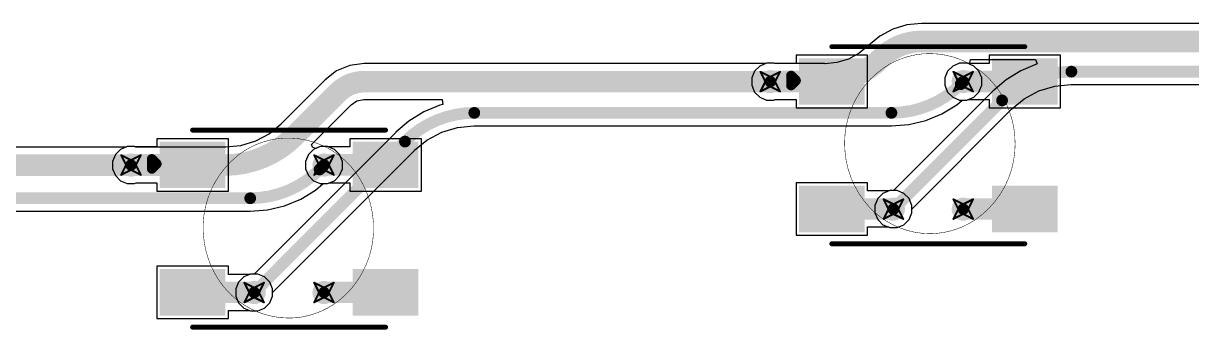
# Model space of a CAD drawing. Header units: inches. Extents: x -11 to 1110, y -7 to 455.
# Drawn here: x 191.54 to 221.81, y 343.8 to 351.73 of the extents above; entities that cross this region are included whole.
import ezdxf

# ---------------------------------------------------------------- set-up
doc = ezdxf.new("R2010")
doc.units = ezdxf.units.IN
for name, color, linetype in [('Bottom Layer', 5, 'Continuous'), ('Drill Drawing', 1, 'Continuous'), ('Mechanical 7', 56, 'Continuous'), ('Top Layer', 1, 'Continuous'), ('Top Overlay', 2, 'Continuous'), ('Top Paste', 8, 'Continuous'), ('Top Solder', 216, 'Continuous'), ('Via Holes', 16, 'Continuous')]:
    doc.layers.add(name, color=color, linetype=linetype)

msp = doc.modelspace()

# ---------------------------------------------------------------- hatches: boundary and pattern name
at = {"layer": 'Bottom Layer'}
h = msp.add_hatch(color=5, dxfattribs=at)
edge = h.paths.add_edge_path()
edge.add_arc((210.893, 350.217), 0.3, 0, 360)
h = msp.add_hatch(color=5, dxfattribs=at)
edge = h.paths.add_edge_path()
edge.add_arc((215.893, 350.217), 0.3, 0, 360)
h = msp.add_hatch(color=5, dxfattribs=at)
edge = h.paths.add_edge_path()
edge.add_arc((194.332, 348.058), 0.3, 0, 360)
h = msp.add_hatch(color=5, dxfattribs=at)
edge = h.paths.add_edge_path()
edge.add_arc((199.332, 348.058), 0.3, 0, 360)
h = msp.add_hatch(color=5, dxfattribs=at)
edge = h.paths.add_edge_path()
edge.add_arc((214.084, 346.917), 0.3, 0, 360)
h = msp.add_hatch(color=5, dxfattribs=at)
edge = h.paths.add_edge_path()
edge.add_arc((215.893, 346.917), 0.3, 0, 360)
h = msp.add_hatch(color=5, dxfattribs=at)
edge = h.paths.add_edge_path()
edge.add_arc((197.523, 344.758), 0.3, 0, 360)
h = msp.add_hatch(color=5, dxfattribs=at)
edge = h.paths.add_edge_path()
edge.add_arc((199.332, 344.758), 0.3, 0, 360)
at = {"layer": 'Top Layer'}
h = msp.add_hatch(color=1, dxfattribs=at)
edge = h.paths.add_edge_path()
edge.add_arc((210.893, 350.217), 0.3, 0, 360)
for points in [[(211.739, 350.721), (213.239, 350.721), (213.239, 349.721), (211.739, 349.721)], [(218.239, 349.721), (216.739, 349.721), (216.739, 350.721), (218.239, 350.721)], [(195.178, 348.562), (196.678, 348.562), (196.678, 347.562), (195.178, 347.562)], [(201.678, 347.562), (200.178, 347.562), (200.178, 348.562), (201.678, 348.562)], [(211.739, 347.421), (213.239, 347.421), (213.239, 346.421), (211.739, 346.421)], [(216.739, 347.421), (218.239, 347.421), (218.239, 346.421), (216.739, 346.421)], [(195.178, 345.262), (196.678, 345.262), (196.678, 344.262), (195.178, 344.262)], [(200.178, 345.262), (201.678, 345.262), (201.678, 344.262), (200.178, 344.262)]]:
    msp.add_hatch(color=1, dxfattribs=at).paths.add_polyline_path(points)
h = msp.add_hatch(color=1, dxfattribs=at)
edge = h.paths.add_edge_path()
edge.add_arc((215.893, 350.217), 0.3, 0, 360)
h = msp.add_hatch(color=1, dxfattribs=at)
edge = h.paths.add_edge_path()
edge.add_arc((194.332, 348.058), 0.3, 0, 360)
h = msp.add_hatch(color=1, dxfattribs=at)
edge = h.paths.add_edge_path()
edge.add_arc((199.332, 348.058), 0.3, 0, 360)
h = msp.add_hatch(color=1, dxfattribs=at)
edge = h.paths.add_edge_path()
edge.add_arc((214.084, 346.917), 0.3, 0, 360)
h = msp.add_hatch(color=1, dxfattribs=at)
edge = h.paths.add_edge_path()
edge.add_arc((215.893, 346.917), 0.3, 0, 360)
h = msp.add_hatch(color=1, dxfattribs=at)
edge = h.paths.add_edge_path()
edge.add_arc((197.523, 344.758), 0.3, 0, 360)
h = msp.add_hatch(color=1, dxfattribs=at)
edge = h.paths.add_edge_path()
edge.add_arc((199.332, 344.758), 0.3, 0, 360)
at = {"layer": 'Top Paste'}
for points in [[(211.739, 350.721), (213.239, 350.721), (213.239, 349.721), (211.739, 349.721)], [(218.239, 349.721), (216.739, 349.721), (216.739, 350.721), (218.239, 350.721)], [(195.178, 348.562), (196.678, 348.562), (196.678, 347.562), (195.178, 347.562)], [(201.678, 347.562), (200.178, 347.562), (200.178, 348.562), (201.678, 348.562)], [(211.739, 347.421), (213.239, 347.421), (213.239, 346.421), (211.739, 346.421)], [(216.739, 347.421), (218.239, 347.421), (218.239, 346.421), (216.739, 346.421)], [(195.178, 345.262), (196.678, 345.262), (196.678, 344.262), (195.178, 344.262)], [(200.178, 345.262), (201.678, 345.262), (201.678, 344.262), (200.178, 344.262)]]:
    msp.add_hatch(color=8, dxfattribs=at).paths.add_polyline_path(points)
at = {"layer": 'Top Solder'}
for points in [[(211.637, 350.822), (213.34, 350.822), (213.34, 349.619), (211.637, 349.619)], [(218.34, 349.619), (216.637, 349.619), (216.637, 350.822), (218.34, 350.822)], [(195.076, 348.663), (196.779, 348.663), (196.779, 347.46), (195.076, 347.46)], [(201.779, 347.46), (200.076, 347.46), (200.076, 348.663), (201.779, 348.663)], [(211.637, 347.522), (213.34, 347.522), (213.34, 346.319), (211.637, 346.319)], [(216.637, 347.522), (218.34, 347.522), (218.34, 346.319), (216.637, 346.319)], [(195.076, 345.363), (196.779, 345.363), (196.779, 344.16), (195.076, 344.16)], [(200.076, 345.363), (201.779, 345.363), (201.779, 344.16), (200.076, 344.16)]]:
    msp.add_hatch(color=216, dxfattribs=at).paths.add_polyline_path(points)
at = {"layer": 'Via Holes'}
h = msp.add_hatch(color=7, dxfattribs=at)
edge = h.paths.add_edge_path()
edge.add_arc((210.893, 350.217), 0.15, 0, 360)
h = msp.add_hatch(color=7, dxfattribs=at)
edge = h.paths.add_edge_path()
edge.add_arc((215.893, 350.217), 0.15, 0, 360)
h = msp.add_hatch(color=7, dxfattribs=at)
edge = h.paths.add_edge_path()
edge.add_arc((194.332, 348.058), 0.15, 0, 360)
h = msp.add_hatch(color=7, dxfattribs=at)
edge = h.paths.add_edge_path()
edge.add_arc((199.332, 348.058), 0.15, 0, 360)
h = msp.add_hatch(color=7, dxfattribs=at)
edge = h.paths.add_edge_path()
edge.add_arc((214.084, 346.917), 0.15, 0, 360)
h = msp.add_hatch(color=7, dxfattribs=at)
edge = h.paths.add_edge_path()
edge.add_arc((215.893, 346.917), 0.15, 0, 360)
h = msp.add_hatch(color=7, dxfattribs=at)
edge = h.paths.add_edge_path()
edge.add_arc((197.523, 344.758), 0.15, 0, 360)
h = msp.add_hatch(color=7, dxfattribs=at)
edge = h.paths.add_edge_path()
edge.add_arc((199.332, 344.758), 0.15, 0, 360)

# ---------------------------------------------------------------- linework, layer by layer
at = {"layer": 'Bottom Layer'}
for p, q in [((214.814, 351.725), (214.434, 351.688)), ((227.508, 351.725), (214.814, 351.725)), ((214.814, 351.725), (214.814, 351.725)), ((213.732, 351.397), (213.436, 351.155)), ((214.069, 351.577), (213.732, 351.397)), ((214.434, 351.688), (214.069, 351.577)), ((213.436, 351.155), (213.344, 351.073)), ((213.436, 351.155), (213.436, 351.155)), ((212.917, 350.802), (212.614, 350.711)), ((213.195, 350.951), (212.917, 350.802)), ((213.344, 351.073), (213.195, 350.951)), ((216.059, 350.666), (216.085, 350.793)), ((216.085, 350.793), (217.769, 350.793)), ((217.769, 350.793), (217.805, 350.674)), ((199.659, 350.495), (199.363, 350.268)), ((200.004, 350.638), (199.659, 350.495)), ((200.375, 350.687), (200.004, 350.638)), ((200.375, 350.684), (200.375, 350.687)), ((210.77, 350.684), (200.375, 350.684)), ((210.798, 350.695), (210.77, 350.684)), ((210.988, 350.695), (210.798, 350.695)), ((211.016, 350.684), (210.988, 350.695)), ((212.3, 350.684), (211.016, 350.684)), ((212.314, 350.681), (212.3, 350.684)), ((212.614, 350.711), (212.314, 350.681)), ((216.164, 350.622), (216.059, 350.666)), ((216.298, 350.488), (216.164, 350.622)), ((216.371, 350.312), (216.298, 350.488)), ((217.388, 350.501), (217.002, 350.265)), ((217.805, 350.674), (217.388, 350.501)), ((199.365, 350.265), (198.232, 349.132)), ((199.363, 350.268), (199.365, 350.265)), ((199.365, 350.265), (199.365, 350.265)), ((216.371, 350.122), (216.371, 350.312)), ((217.002, 350.265), (216.659, 349.972)), ((216.661, 349.97), (214.086, 347.395)), ((216.164, 349.812), (216.298, 349.947)), ((216.298, 349.947), (216.371, 350.122)), ((216.659, 349.972), (216.661, 349.97)), ((217.468, 349.771), (217.85, 349.975)), ((217.85, 349.975), (218.264, 350.101)), ((218.264, 350.101), (218.68, 350.142)), ((218.68, 350.142), (218.695, 350.139)), ((218.695, 350.139), (230.79, 350.139)), ((199.012, 348.593), (200.024, 349.606)), ((200.024, 349.606), (200.033, 349.619)), ((200.033, 349.619), (200.183, 349.719)), ((200.183, 349.719), (200.36, 349.754)), ((200.36, 349.754), (200.375, 349.751)), ((200.375, 349.751), (202.393, 349.751)), ((202.336, 349.607), (201.919, 349.434)), ((202.408, 349.624), (202.336, 349.607)), ((202.393, 349.751), (202.408, 349.624)), ((215.34, 349.384), (215.725, 349.62)), ((215.725, 349.62), (215.865, 349.74)), ((215.865, 349.74), (215.988, 349.74)), ((215.988, 349.74), (216.164, 349.812)), ((217.145, 349.506), (217.468, 349.771)), ((201.919, 349.434), (201.534, 349.198)), ((214.562, 346.919), (217.137, 349.494)), ((214.922, 349.211), (215.34, 349.384)), ((217.137, 349.494), (217.145, 349.506)), ((198.22, 349.114), (197.921, 348.869)), ((198.232, 349.132), (198.22, 349.114)), ((201.534, 349.198), (201.19, 348.905)), ((202.381, 348.909), (202.795, 349.034)), ((202.795, 349.034), (203.211, 349.075)), ((203.211, 349.075), (203.226, 349.072)), ((203.226, 349.072), (214.032, 349.072)), ((214.032, 349.07), (214.483, 349.105)), ((214.032, 349.072), (214.032, 349.07)), ((214.483, 349.105), (214.922, 349.211)), ((197.561, 348.677), (197.171, 348.558)), ((201.192, 348.903), (197.525, 345.236)), ((197.921, 348.869), (197.561, 348.677)), ((201.19, 348.905), (201.192, 348.903)), ((201.677, 348.44), (202, 348.705)), ((202, 348.705), (202.381, 348.909)), ((194.209, 348.525), (185.941, 348.525)), ((194.237, 348.536), (194.209, 348.525)), ((194.427, 348.536), (194.237, 348.536)), ((194.455, 348.525), (194.427, 348.536)), ((196.765, 348.525), (194.455, 348.525)), ((196.786, 348.52), (196.765, 348.525)), ((197.171, 348.558), (196.786, 348.52)), ((198.001, 344.76), (201.668, 348.427)), ((199.034, 348.517), (199.012, 348.593)), ((199.108, 348.483), (199.034, 348.517)), ((199.237, 348.536), (199.108, 348.483)), ((199.427, 348.536), (199.237, 348.536)), ((199.603, 348.463), (199.427, 348.536)), ((199.737, 348.329), (199.603, 348.463)), ((201.668, 348.427), (201.677, 348.44)), ((199.81, 348.153), (199.737, 348.329)), ((199.81, 347.963), (199.81, 348.153)), ((199.603, 347.653), (199.737, 347.788)), ((199.737, 347.788), (199.81, 347.963)), ((199.113, 347.41), (199.313, 347.581)), ((199.313, 347.581), (199.427, 347.581)), ((199.427, 347.581), (199.603, 347.653)), ((198.311, 347.001), (198.728, 347.174)), ((198.728, 347.174), (199.113, 347.41)), ((213.679, 347.188), (213.606, 347.012)), ((213.814, 347.322), (213.679, 347.188)), ((213.989, 347.395), (213.814, 347.322)), ((214.086, 347.395), (213.989, 347.395)), ((187.758, 346.863), (197.421, 346.863)), ((197.421, 346.86), (197.871, 346.896)), ((197.421, 346.863), (197.421, 346.86)), ((197.871, 346.896), (198.311, 347.001)), ((213.606, 347.012), (213.606, 346.822)), ((214.562, 346.822), (214.562, 346.919)), ((213.606, 346.822), (213.679, 346.647)), ((213.679, 346.647), (213.814, 346.512)), ((214.355, 346.512), (214.489, 346.647)), ((214.489, 346.647), (214.562, 346.822)), ((213.814, 346.512), (213.989, 346.44)), ((213.989, 346.44), (214.179, 346.44)), ((214.179, 346.44), (214.355, 346.512)), ((197.253, 345.163), (197.118, 345.029)), ((197.428, 345.236), (197.253, 345.163)), ((197.525, 345.236), (197.428, 345.236)), ((197.118, 345.029), (197.046, 344.853)), ((197.046, 344.853), (197.046, 344.663)), ((198.001, 344.663), (198.001, 344.76)), ((197.046, 344.663), (197.118, 344.488)), ((197.118, 344.488), (197.253, 344.353)), ((197.794, 344.353), (197.928, 344.488)), ((197.928, 344.488), (198.001, 344.663)), ((197.253, 344.353), (197.428, 344.281)), ((197.428, 344.281), (197.618, 344.281)), ((197.618, 344.281), (197.794, 344.353))]:
    msp.add_line(p, q, dxfattribs=at)
for points in [[(213.766, 350.825, 0.559, 0.559, -0.198912), (214.814, 351.259, 0.559, 0.559, 0)], [(214.814, 351.259, 0.559, 0.559, 0), (227.632, 351.259, 0.559, 0.559, 0)], [(214.814, 351.259, 0.559, 0.559, 0), (214.814, 351.259, 0.559, 0.559, 0)], [(213.766, 350.825, 0.559, 0.559, -0.198912), (212.3, 350.217, 0.559, 0.559, 0)], [(199.695, 349.936, 0.559, 0.559, -0.198912), (200.375, 350.217, 0.559, 0.559, 0)], [(200.375, 350.217, 0.559, 0.559, 0), (210.893, 350.217, 0.559, 0.559, 0)], [(210.893, 350.217, 0.559, 0.559, 0), (212.3, 350.217, 0.559, 0.559, 0)], [(216.899, 349.732, 0.305, 0.305, -0.198912), (218.695, 350.476, 0.305, 0.305, 0)], [(218.695, 350.476, 0.305, 0.305, 0), (230.79, 350.476, 0.305, 0.305, 0)], [(198.561, 348.802, 0.559, 0.559, 0), (199.695, 349.936, 0.559, 0.559, 0)], [(215.829, 350.153, 0.305, 0.305, -0.198912), (214.032, 349.409, 0.305, 0.305, 0)], [(215.829, 350.153, 0.305, 0.305, 0), (215.893, 350.217, 0.305, 0.305, 0)], [(214.084, 346.917, 0.305, 0.305, 0), (216.899, 349.732, 0.305, 0.305, 0)], [(201.43, 348.665, 0.305, 0.305, -0.198912), (203.226, 349.409, 0.305, 0.305, 0)], [(203.226, 349.409, 0.305, 0.305, 0), (214.032, 349.409, 0.305, 0.305, 0)], [(198.561, 348.802, 0.559, 0.559, -0.198912), (196.765, 348.058, 0.559, 0.559, 0)], [(197.523, 344.758, 0.305, 0.305, 0), (201.43, 348.665, 0.305, 0.305, 0)], [(185.941, 348.058, 0.559, 0.559, 0), (194.332, 348.058, 0.559, 0.559, 0)], [(194.332, 348.058, 0.559, 0.559, 0), (196.765, 348.058, 0.559, 0.559, 0)], [(199.217, 347.943, 0.305, 0.305, -0.198912), (197.421, 347.199, 0.305, 0.305, 0)], [(199.217, 347.943, 0.305, 0.305, 0), (199.332, 348.058, 0.305, 0.305, 0)], [(187.758, 347.199, 0.305, 0.305, 0), (197.421, 347.199, 0.305, 0.305, 0)]]:
    msp.add_lwpolyline(points, format="xyseb", dxfattribs=at)
for points in [[(214.674, 351.259, 0.279, 0.279, 1), (214.954, 351.259, 0.279, 0.279, 1)], [(214.674, 351.259, 0.279, 0.279, 1), (214.954, 351.259, 0.279, 0.279, 1)], [(214.674, 351.259, 0.279, 0.279, 1), (214.954, 351.259, 0.279, 0.279, 1)], [(214.674, 351.259, 0.279, 0.279, 1), (214.954, 351.259, 0.279, 0.279, 1)], [(213.627, 350.825, 0.279, 0.279, 1), (213.906, 350.825, 0.279, 0.279, 1)], [(213.627, 350.825, 0.279, 0.279, 1), (213.906, 350.825, 0.279, 0.279, 1)], [(200.235, 350.217, 0.279, 0.279, 1), (200.514, 350.217, 0.279, 0.279, 1)], [(200.235, 350.217, 0.279, 0.279, 1), (200.514, 350.217, 0.279, 0.279, 1)], [(210.753, 350.217, 0.279, 0.279, 1), (211.033, 350.217, 0.279, 0.279, 1)], [(210.753, 350.217, 0.279, 0.279, 1), (211.033, 350.217, 0.279, 0.279, 1)], [(212.16, 350.217, 0.279, 0.279, 1), (212.44, 350.217, 0.279, 0.279, 1)], [(212.16, 350.217, 0.279, 0.279, 1), (212.44, 350.217, 0.279, 0.279, 1)], [(218.619, 350.476, 0.152, 0.152, 1), (218.771, 350.476, 0.152, 0.152, 1)], [(218.619, 350.476, 0.152, 0.152, 1), (218.771, 350.476, 0.152, 0.152, 1)], [(199.555, 349.936, 0.279, 0.279, 1), (199.834, 349.936, 0.279, 0.279, 1)], [(199.555, 349.936, 0.279, 0.279, 1), (199.834, 349.936, 0.279, 0.279, 1)], [(215.752, 350.153, 0.152, 0.152, 1), (215.905, 350.153, 0.152, 0.152, 1)], [(215.752, 350.153, 0.152, 0.152, 1), (215.905, 350.153, 0.152, 0.152, 1)], [(215.817, 350.217, 0.152, 0.152, 1), (215.969, 350.217, 0.152, 0.152, 1)], [(216.822, 349.732, 0.152, 0.152, 1), (216.975, 349.732, 0.152, 0.152, 1)], [(216.822, 349.732, 0.152, 0.152, 1), (216.975, 349.732, 0.152, 0.152, 1)], [(203.15, 349.409, 0.152, 0.152, 1), (203.302, 349.409, 0.152, 0.152, 1)], [(203.15, 349.409, 0.152, 0.152, 1), (203.302, 349.409, 0.152, 0.152, 1)], [(213.956, 349.409, 0.152, 0.152, 1), (214.109, 349.409, 0.152, 0.152, 1)], [(213.956, 349.409, 0.152, 0.152, 1), (214.109, 349.409, 0.152, 0.152, 1)], [(198.422, 348.802, 0.279, 0.279, 1), (198.701, 348.802, 0.279, 0.279, 1)], [(198.422, 348.802, 0.279, 0.279, 1), (198.701, 348.802, 0.279, 0.279, 1)], [(201.354, 348.665, 0.152, 0.152, 1), (201.506, 348.665, 0.152, 0.152, 1)], [(201.354, 348.665, 0.152, 0.152, 1), (201.506, 348.665, 0.152, 0.152, 1)], [(194.192, 348.058, 0.279, 0.279, 1), (194.472, 348.058, 0.279, 0.279, 1)], [(194.192, 348.058, 0.279, 0.279, 1), (194.472, 348.058, 0.279, 0.279, 1)], [(196.626, 348.058, 0.279, 0.279, 1), (196.905, 348.058, 0.279, 0.279, 1)], [(196.626, 348.058, 0.279, 0.279, 1), (196.905, 348.058, 0.279, 0.279, 1)], [(199.141, 347.943, 0.152, 0.152, 1), (199.293, 347.943, 0.152, 0.152, 1)], [(199.141, 347.943, 0.152, 0.152, 1), (199.293, 347.943, 0.152, 0.152, 1)], [(199.256, 348.058, 0.152, 0.152, 1), (199.408, 348.058, 0.152, 0.152, 1)], [(197.345, 347.199, 0.152, 0.152, 1), (197.497, 347.199, 0.152, 0.152, 1)], [(197.345, 347.199, 0.152, 0.152, 1), (197.497, 347.199, 0.152, 0.152, 1)], [(214.008, 346.917, 0.152, 0.152, 1), (214.16, 346.917, 0.152, 0.152, 1)], [(197.447, 344.758, 0.152, 0.152, 1), (197.6, 344.758, 0.152, 0.152, 1)]]:
    msp.add_lwpolyline(points, format="xyseb", close=True, dxfattribs=at)
at = {"layer": 'Drill Drawing'}
for points in [[(210.639, 350.471, 0.0508, 0.0508, 0), (210.893, 350.344, 0.0508, 0.0508, 0)], [(210.639, 350.471, 0.0508, 0.0508, 0), (210.766, 350.217, 0.0508, 0.0508, 0)], [(210.893, 350.344, 0.0508, 0.0508, 0), (211.147, 350.471, 0.0508, 0.0508, 0)], [(211.02, 350.217, 0.0508, 0.0508, 0), (211.147, 350.471, 0.0508, 0.0508, 0)], [(215.639, 350.471, 0.0508, 0.0508, 0), (215.893, 350.344, 0.0508, 0.0508, 0)], [(215.639, 350.471, 0.0508, 0.0508, 0), (215.766, 350.217, 0.0508, 0.0508, 0)], [(215.893, 350.344, 0.0508, 0.0508, 0), (216.147, 350.471, 0.0508, 0.0508, 0)], [(216.02, 350.217, 0.0508, 0.0508, 0), (216.147, 350.471, 0.0508, 0.0508, 0)], [(210.639, 349.963, 0.0508, 0.0508, 0), (210.766, 350.217, 0.0508, 0.0508, 0)], [(211.02, 350.217, 0.0508, 0.0508, 0), (211.147, 349.963, 0.0508, 0.0508, 0)], [(215.639, 349.963, 0.0508, 0.0508, 0), (215.766, 350.217, 0.0508, 0.0508, 0)], [(216.02, 350.217, 0.0508, 0.0508, 0), (216.147, 349.963, 0.0508, 0.0508, 0)], [(210.639, 349.963, 0.0508, 0.0508, 0), (210.893, 350.09, 0.0508, 0.0508, 0)], [(210.893, 350.09, 0.0508, 0.0508, 0), (211.147, 349.963, 0.0508, 0.0508, 0)], [(215.639, 349.963, 0.0508, 0.0508, 0), (215.893, 350.09, 0.0508, 0.0508, 0)], [(215.893, 350.09, 0.0508, 0.0508, 0), (216.147, 349.963, 0.0508, 0.0508, 0)], [(194.078, 348.312, 0.0508, 0.0508, 0), (194.332, 348.185, 0.0508, 0.0508, 0)], [(194.078, 348.312, 0.0508, 0.0508, 0), (194.205, 348.058, 0.0508, 0.0508, 0)], [(194.078, 347.804, 0.0508, 0.0508, 0), (194.205, 348.058, 0.0508, 0.0508, 0)], [(194.332, 348.185, 0.0508, 0.0508, 0), (194.586, 348.312, 0.0508, 0.0508, 0)], [(194.459, 348.058, 0.0508, 0.0508, 0), (194.586, 348.312, 0.0508, 0.0508, 0)], [(194.459, 348.058, 0.0508, 0.0508, 0), (194.586, 347.804, 0.0508, 0.0508, 0)], [(199.078, 348.312, 0.0508, 0.0508, 0), (199.332, 348.185, 0.0508, 0.0508, 0)], [(199.078, 348.312, 0.0508, 0.0508, 0), (199.205, 348.058, 0.0508, 0.0508, 0)], [(199.078, 347.804, 0.0508, 0.0508, 0), (199.205, 348.058, 0.0508, 0.0508, 0)], [(199.332, 348.185, 0.0508, 0.0508, 0), (199.586, 348.312, 0.0508, 0.0508, 0)], [(199.459, 348.058, 0.0508, 0.0508, 0), (199.586, 348.312, 0.0508, 0.0508, 0)], [(199.459, 348.058, 0.0508, 0.0508, 0), (199.586, 347.804, 0.0508, 0.0508, 0)], [(194.078, 347.804, 0.0508, 0.0508, 0), (194.332, 347.931, 0.0508, 0.0508, 0)], [(194.332, 347.931, 0.0508, 0.0508, 0), (194.586, 347.804, 0.0508, 0.0508, 0)], [(199.078, 347.804, 0.0508, 0.0508, 0), (199.332, 347.931, 0.0508, 0.0508, 0)], [(199.332, 347.931, 0.0508, 0.0508, 0), (199.586, 347.804, 0.0508, 0.0508, 0)], [(213.83, 347.171, 0.0508, 0.0508, 0), (214.084, 347.044, 0.0508, 0.0508, 0)], [(213.83, 347.171, 0.0508, 0.0508, 0), (213.957, 346.917, 0.0508, 0.0508, 0)], [(214.084, 347.044, 0.0508, 0.0508, 0), (214.338, 347.171, 0.0508, 0.0508, 0)], [(214.211, 346.917, 0.0508, 0.0508, 0), (214.338, 347.171, 0.0508, 0.0508, 0)], [(215.639, 347.171, 0.0508, 0.0508, 0), (215.893, 347.044, 0.0508, 0.0508, 0)], [(215.639, 347.171, 0.0508, 0.0508, 0), (215.766, 346.917, 0.0508, 0.0508, 0)], [(215.893, 347.044, 0.0508, 0.0508, 0), (216.147, 347.171, 0.0508, 0.0508, 0)], [(216.02, 346.917, 0.0508, 0.0508, 0), (216.147, 347.171, 0.0508, 0.0508, 0)], [(213.83, 346.663, 0.0508, 0.0508, 0), (213.957, 346.917, 0.0508, 0.0508, 0)], [(214.211, 346.917, 0.0508, 0.0508, 0), (214.338, 346.663, 0.0508, 0.0508, 0)], [(215.639, 346.663, 0.0508, 0.0508, 0), (215.766, 346.917, 0.0508, 0.0508, 0)], [(216.02, 346.917, 0.0508, 0.0508, 0), (216.147, 346.663, 0.0508, 0.0508, 0)], [(213.83, 346.663, 0.0508, 0.0508, 0), (214.084, 346.79, 0.0508, 0.0508, 0)], [(214.084, 346.79, 0.0508, 0.0508, 0), (214.338, 346.663, 0.0508, 0.0508, 0)], [(215.639, 346.663, 0.0508, 0.0508, 0), (215.893, 346.79, 0.0508, 0.0508, 0)], [(215.893, 346.79, 0.0508, 0.0508, 0), (216.147, 346.663, 0.0508, 0.0508, 0)], [(197.269, 345.012, 0.0508, 0.0508, 0), (197.523, 344.885, 0.0508, 0.0508, 0)], [(197.269, 345.012, 0.0508, 0.0508, 0), (197.396, 344.758, 0.0508, 0.0508, 0)], [(197.523, 344.885, 0.0508, 0.0508, 0), (197.777, 345.012, 0.0508, 0.0508, 0)], [(197.65, 344.758, 0.0508, 0.0508, 0), (197.777, 345.012, 0.0508, 0.0508, 0)], [(199.078, 345.012, 0.0508, 0.0508, 0), (199.332, 344.885, 0.0508, 0.0508, 0)], [(199.078, 345.012, 0.0508, 0.0508, 0), (199.205, 344.758, 0.0508, 0.0508, 0)], [(199.332, 344.885, 0.0508, 0.0508, 0), (199.586, 345.012, 0.0508, 0.0508, 0)], [(199.459, 344.758, 0.0508, 0.0508, 0), (199.586, 345.012, 0.0508, 0.0508, 0)], [(197.269, 344.504, 0.0508, 0.0508, 0), (197.396, 344.758, 0.0508, 0.0508, 0)], [(197.65, 344.758, 0.0508, 0.0508, 0), (197.777, 344.504, 0.0508, 0.0508, 0)], [(199.078, 344.504, 0.0508, 0.0508, 0), (199.205, 344.758, 0.0508, 0.0508, 0)], [(199.459, 344.758, 0.0508, 0.0508, 0), (199.586, 344.504, 0.0508, 0.0508, 0)], [(197.269, 344.504, 0.0508, 0.0508, 0), (197.523, 344.631, 0.0508, 0.0508, 0)], [(197.523, 344.631, 0.0508, 0.0508, 0), (197.777, 344.504, 0.0508, 0.0508, 0)], [(199.078, 344.504, 0.0508, 0.0508, 0), (199.332, 344.631, 0.0508, 0.0508, 0)], [(199.332, 344.631, 0.0508, 0.0508, 0), (199.586, 344.504, 0.0508, 0.0508, 0)]]:
    msp.add_lwpolyline(points, format="xyseb", dxfattribs=at)
for points in [[(210.626, 350.471, 0.0254, 0.0254, 1), (210.652, 350.471, 0.0254, 0.0254, 1)], [(210.626, 350.471, 0.0254, 0.0254, 1), (210.652, 350.471, 0.0254, 0.0254, 1)], [(211.134, 350.471, 0.0254, 0.0254, 1), (211.16, 350.471, 0.0254, 0.0254, 1)], [(211.134, 350.471, 0.0254, 0.0254, 1), (211.16, 350.471, 0.0254, 0.0254, 1)], [(215.626, 350.471, 0.0254, 0.0254, 1), (215.652, 350.471, 0.0254, 0.0254, 1)], [(215.626, 350.471, 0.0254, 0.0254, 1), (215.652, 350.471, 0.0254, 0.0254, 1)], [(216.134, 350.471, 0.0254, 0.0254, 1), (216.16, 350.471, 0.0254, 0.0254, 1)], [(216.134, 350.471, 0.0254, 0.0254, 1), (216.16, 350.471, 0.0254, 0.0254, 1)], [(210.753, 350.217, 0.0254, 0.0254, 1), (210.779, 350.217, 0.0254, 0.0254, 1)], [(210.753, 350.217, 0.0254, 0.0254, 1), (210.779, 350.217, 0.0254, 0.0254, 1)], [(210.88, 350.344, 0.0254, 0.0254, 1), (210.906, 350.344, 0.0254, 0.0254, 1)], [(210.88, 350.344, 0.0254, 0.0254, 1), (210.906, 350.344, 0.0254, 0.0254, 1)], [(211.007, 350.217, 0.0254, 0.0254, 1), (211.033, 350.217, 0.0254, 0.0254, 1)], [(211.007, 350.217, 0.0254, 0.0254, 1), (211.033, 350.217, 0.0254, 0.0254, 1)], [(215.753, 350.217, 0.0254, 0.0254, 1), (215.779, 350.217, 0.0254, 0.0254, 1)], [(215.753, 350.217, 0.0254, 0.0254, 1), (215.779, 350.217, 0.0254, 0.0254, 1)], [(215.88, 350.344, 0.0254, 0.0254, 1), (215.906, 350.344, 0.0254, 0.0254, 1)], [(215.88, 350.344, 0.0254, 0.0254, 1), (215.906, 350.344, 0.0254, 0.0254, 1)], [(216.007, 350.217, 0.0254, 0.0254, 1), (216.033, 350.217, 0.0254, 0.0254, 1)], [(216.007, 350.217, 0.0254, 0.0254, 1), (216.033, 350.217, 0.0254, 0.0254, 1)], [(210.626, 349.963, 0.0254, 0.0254, 1), (210.652, 349.963, 0.0254, 0.0254, 1)], [(210.626, 349.963, 0.0254, 0.0254, 1), (210.652, 349.963, 0.0254, 0.0254, 1)], [(210.88, 350.09, 0.0254, 0.0254, 1), (210.906, 350.09, 0.0254, 0.0254, 1)], [(210.88, 350.09, 0.0254, 0.0254, 1), (210.906, 350.09, 0.0254, 0.0254, 1)], [(211.134, 349.963, 0.0254, 0.0254, 1), (211.16, 349.963, 0.0254, 0.0254, 1)], [(211.134, 349.963, 0.0254, 0.0254, 1), (211.16, 349.963, 0.0254, 0.0254, 1)], [(215.626, 349.963, 0.0254, 0.0254, 1), (215.652, 349.963, 0.0254, 0.0254, 1)], [(215.626, 349.963, 0.0254, 0.0254, 1), (215.652, 349.963, 0.0254, 0.0254, 1)], [(215.88, 350.09, 0.0254, 0.0254, 1), (215.906, 350.09, 0.0254, 0.0254, 1)], [(215.88, 350.09, 0.0254, 0.0254, 1), (215.906, 350.09, 0.0254, 0.0254, 1)], [(216.134, 349.963, 0.0254, 0.0254, 1), (216.16, 349.963, 0.0254, 0.0254, 1)], [(216.134, 349.963, 0.0254, 0.0254, 1), (216.16, 349.963, 0.0254, 0.0254, 1)], [(194.065, 348.312, 0.0254, 0.0254, 1), (194.091, 348.312, 0.0254, 0.0254, 1)], [(194.065, 348.312, 0.0254, 0.0254, 1), (194.091, 348.312, 0.0254, 0.0254, 1)], [(194.192, 348.058, 0.0254, 0.0254, 1), (194.218, 348.058, 0.0254, 0.0254, 1)], [(194.192, 348.058, 0.0254, 0.0254, 1), (194.218, 348.058, 0.0254, 0.0254, 1)], [(194.319, 348.185, 0.0254, 0.0254, 1), (194.345, 348.185, 0.0254, 0.0254, 1)], [(194.319, 348.185, 0.0254, 0.0254, 1), (194.345, 348.185, 0.0254, 0.0254, 1)], [(194.446, 348.058, 0.0254, 0.0254, 1), (194.472, 348.058, 0.0254, 0.0254, 1)], [(194.446, 348.058, 0.0254, 0.0254, 1), (194.472, 348.058, 0.0254, 0.0254, 1)], [(194.573, 348.312, 0.0254, 0.0254, 1), (194.599, 348.312, 0.0254, 0.0254, 1)], [(194.573, 348.312, 0.0254, 0.0254, 1), (194.599, 348.312, 0.0254, 0.0254, 1)], [(199.065, 348.312, 0.0254, 0.0254, 1), (199.091, 348.312, 0.0254, 0.0254, 1)], [(199.065, 348.312, 0.0254, 0.0254, 1), (199.091, 348.312, 0.0254, 0.0254, 1)], [(199.192, 348.058, 0.0254, 0.0254, 1), (199.218, 348.058, 0.0254, 0.0254, 1)], [(199.192, 348.058, 0.0254, 0.0254, 1), (199.218, 348.058, 0.0254, 0.0254, 1)], [(199.319, 348.185, 0.0254, 0.0254, 1), (199.345, 348.185, 0.0254, 0.0254, 1)], [(199.319, 348.185, 0.0254, 0.0254, 1), (199.345, 348.185, 0.0254, 0.0254, 1)], [(199.446, 348.058, 0.0254, 0.0254, 1), (199.472, 348.058, 0.0254, 0.0254, 1)], [(199.446, 348.058, 0.0254, 0.0254, 1), (199.472, 348.058, 0.0254, 0.0254, 1)], [(199.573, 348.312, 0.0254, 0.0254, 1), (199.599, 348.312, 0.0254, 0.0254, 1)], [(199.573, 348.312, 0.0254, 0.0254, 1), (199.599, 348.312, 0.0254, 0.0254, 1)], [(194.065, 347.804, 0.0254, 0.0254, 1), (194.091, 347.804, 0.0254, 0.0254, 1)], [(194.065, 347.804, 0.0254, 0.0254, 1), (194.091, 347.804, 0.0254, 0.0254, 1)], [(194.319, 347.931, 0.0254, 0.0254, 1), (194.345, 347.931, 0.0254, 0.0254, 1)], [(194.319, 347.931, 0.0254, 0.0254, 1), (194.345, 347.931, 0.0254, 0.0254, 1)], [(194.573, 347.804, 0.0254, 0.0254, 1), (194.599, 347.804, 0.0254, 0.0254, 1)], [(194.573, 347.804, 0.0254, 0.0254, 1), (194.599, 347.804, 0.0254, 0.0254, 1)], [(199.065, 347.804, 0.0254, 0.0254, 1), (199.091, 347.804, 0.0254, 0.0254, 1)], [(199.065, 347.804, 0.0254, 0.0254, 1), (199.091, 347.804, 0.0254, 0.0254, 1)], [(199.319, 347.931, 0.0254, 0.0254, 1), (199.345, 347.931, 0.0254, 0.0254, 1)], [(199.319, 347.931, 0.0254, 0.0254, 1), (199.345, 347.931, 0.0254, 0.0254, 1)], [(199.573, 347.804, 0.0254, 0.0254, 1), (199.599, 347.804, 0.0254, 0.0254, 1)], [(199.573, 347.804, 0.0254, 0.0254, 1), (199.599, 347.804, 0.0254, 0.0254, 1)], [(213.818, 347.171, 0.0254, 0.0254, 1), (213.843, 347.171, 0.0254, 0.0254, 1)], [(213.818, 347.171, 0.0254, 0.0254, 1), (213.843, 347.171, 0.0254, 0.0254, 1)], [(214.326, 347.171, 0.0254, 0.0254, 1), (214.351, 347.171, 0.0254, 0.0254, 1)], [(214.326, 347.171, 0.0254, 0.0254, 1), (214.351, 347.171, 0.0254, 0.0254, 1)], [(215.626, 347.171, 0.0254, 0.0254, 1), (215.652, 347.171, 0.0254, 0.0254, 1)], [(215.626, 347.171, 0.0254, 0.0254, 1), (215.652, 347.171, 0.0254, 0.0254, 1)], [(216.134, 347.171, 0.0254, 0.0254, 1), (216.16, 347.171, 0.0254, 0.0254, 1)], [(216.134, 347.171, 0.0254, 0.0254, 1), (216.16, 347.171, 0.0254, 0.0254, 1)], [(213.945, 346.917, 0.0254, 0.0254, 1), (213.97, 346.917, 0.0254, 0.0254, 1)], [(213.945, 346.917, 0.0254, 0.0254, 1), (213.97, 346.917, 0.0254, 0.0254, 1)], [(214.072, 347.044, 0.0254, 0.0254, 1), (214.097, 347.044, 0.0254, 0.0254, 1)], [(214.072, 347.044, 0.0254, 0.0254, 1), (214.097, 347.044, 0.0254, 0.0254, 1)], [(214.199, 346.917, 0.0254, 0.0254, 1), (214.224, 346.917, 0.0254, 0.0254, 1)], [(214.199, 346.917, 0.0254, 0.0254, 1), (214.224, 346.917, 0.0254, 0.0254, 1)], [(215.753, 346.917, 0.0254, 0.0254, 1), (215.779, 346.917, 0.0254, 0.0254, 1)], [(215.753, 346.917, 0.0254, 0.0254, 1), (215.779, 346.917, 0.0254, 0.0254, 1)], [(215.88, 347.044, 0.0254, 0.0254, 1), (215.906, 347.044, 0.0254, 0.0254, 1)], [(215.88, 347.044, 0.0254, 0.0254, 1), (215.906, 347.044, 0.0254, 0.0254, 1)], [(216.007, 346.917, 0.0254, 0.0254, 1), (216.033, 346.917, 0.0254, 0.0254, 1)], [(216.007, 346.917, 0.0254, 0.0254, 1), (216.033, 346.917, 0.0254, 0.0254, 1)], [(213.818, 346.663, 0.0254, 0.0254, 1), (213.843, 346.663, 0.0254, 0.0254, 1)], [(213.818, 346.663, 0.0254, 0.0254, 1), (213.843, 346.663, 0.0254, 0.0254, 1)], [(214.072, 346.79, 0.0254, 0.0254, 1), (214.097, 346.79, 0.0254, 0.0254, 1)], [(214.072, 346.79, 0.0254, 0.0254, 1), (214.097, 346.79, 0.0254, 0.0254, 1)], [(214.326, 346.663, 0.0254, 0.0254, 1), (214.351, 346.663, 0.0254, 0.0254, 1)], [(214.326, 346.663, 0.0254, 0.0254, 1), (214.351, 346.663, 0.0254, 0.0254, 1)], [(215.626, 346.663, 0.0254, 0.0254, 1), (215.652, 346.663, 0.0254, 0.0254, 1)], [(215.626, 346.663, 0.0254, 0.0254, 1), (215.652, 346.663, 0.0254, 0.0254, 1)], [(215.88, 346.79, 0.0254, 0.0254, 1), (215.906, 346.79, 0.0254, 0.0254, 1)], [(215.88, 346.79, 0.0254, 0.0254, 1), (215.906, 346.79, 0.0254, 0.0254, 1)], [(216.134, 346.663, 0.0254, 0.0254, 1), (216.16, 346.663, 0.0254, 0.0254, 1)], [(216.134, 346.663, 0.0254, 0.0254, 1), (216.16, 346.663, 0.0254, 0.0254, 1)], [(197.257, 345.012, 0.0254, 0.0254, 1), (197.282, 345.012, 0.0254, 0.0254, 1)], [(197.257, 345.012, 0.0254, 0.0254, 1), (197.282, 345.012, 0.0254, 0.0254, 1)], [(197.765, 345.012, 0.0254, 0.0254, 1), (197.79, 345.012, 0.0254, 0.0254, 1)], [(197.765, 345.012, 0.0254, 0.0254, 1), (197.79, 345.012, 0.0254, 0.0254, 1)], [(199.065, 345.012, 0.0254, 0.0254, 1), (199.091, 345.012, 0.0254, 0.0254, 1)], [(199.065, 345.012, 0.0254, 0.0254, 1), (199.091, 345.012, 0.0254, 0.0254, 1)], [(199.573, 345.012, 0.0254, 0.0254, 1), (199.599, 345.012, 0.0254, 0.0254, 1)], [(199.573, 345.012, 0.0254, 0.0254, 1), (199.599, 345.012, 0.0254, 0.0254, 1)], [(197.384, 344.758, 0.0254, 0.0254, 1), (197.409, 344.758, 0.0254, 0.0254, 1)], [(197.384, 344.758, 0.0254, 0.0254, 1), (197.409, 344.758, 0.0254, 0.0254, 1)], [(197.511, 344.885, 0.0254, 0.0254, 1), (197.536, 344.885, 0.0254, 0.0254, 1)], [(197.511, 344.885, 0.0254, 0.0254, 1), (197.536, 344.885, 0.0254, 0.0254, 1)], [(197.638, 344.758, 0.0254, 0.0254, 1), (197.663, 344.758, 0.0254, 0.0254, 1)], [(197.638, 344.758, 0.0254, 0.0254, 1), (197.663, 344.758, 0.0254, 0.0254, 1)], [(199.192, 344.758, 0.0254, 0.0254, 1), (199.218, 344.758, 0.0254, 0.0254, 1)], [(199.192, 344.758, 0.0254, 0.0254, 1), (199.218, 344.758, 0.0254, 0.0254, 1)], [(199.319, 344.885, 0.0254, 0.0254, 1), (199.345, 344.885, 0.0254, 0.0254, 1)], [(199.319, 344.885, 0.0254, 0.0254, 1), (199.345, 344.885, 0.0254, 0.0254, 1)], [(199.446, 344.758, 0.0254, 0.0254, 1), (199.472, 344.758, 0.0254, 0.0254, 1)], [(199.446, 344.758, 0.0254, 0.0254, 1), (199.472, 344.758, 0.0254, 0.0254, 1)], [(197.257, 344.504, 0.0254, 0.0254, 1), (197.282, 344.504, 0.0254, 0.0254, 1)], [(197.257, 344.504, 0.0254, 0.0254, 1), (197.282, 344.504, 0.0254, 0.0254, 1)], [(197.511, 344.631, 0.0254, 0.0254, 1), (197.536, 344.631, 0.0254, 0.0254, 1)], [(197.511, 344.631, 0.0254, 0.0254, 1), (197.536, 344.631, 0.0254, 0.0254, 1)], [(197.765, 344.504, 0.0254, 0.0254, 1), (197.79, 344.504, 0.0254, 0.0254, 1)], [(197.765, 344.504, 0.0254, 0.0254, 1), (197.79, 344.504, 0.0254, 0.0254, 1)], [(199.065, 344.504, 0.0254, 0.0254, 1), (199.091, 344.504, 0.0254, 0.0254, 1)], [(199.065, 344.504, 0.0254, 0.0254, 1), (199.091, 344.504, 0.0254, 0.0254, 1)], [(199.319, 344.631, 0.0254, 0.0254, 1), (199.345, 344.631, 0.0254, 0.0254, 1)], [(199.319, 344.631, 0.0254, 0.0254, 1), (199.345, 344.631, 0.0254, 0.0254, 1)], [(199.573, 344.504, 0.0254, 0.0254, 1), (199.599, 344.504, 0.0254, 0.0254, 1)], [(199.573, 344.504, 0.0254, 0.0254, 1), (199.599, 344.504, 0.0254, 0.0254, 1)]]:
    msp.add_lwpolyline(points, format="xyseb", close=True, dxfattribs=at)
at = {"layer": 'Mechanical 7'}
for points in [[(213.841, 350.579, 0.0127, 0.0127, -0.125695), (214.829, 350.935, 0.0127, 0.0127, 0)], [(214.829, 350.935, 0.0127, 0.0127, -0.290329), (216.889, 349.87, 0.0127, 0.0127, 0)], [(212.83, 348.402, 0.0127, 0.0127, -0.271236), (213.841, 350.579, 0.0127, 0.0127, 0)], [(216.889, 349.87, 0.0127, 0.0127, -0.11539), (217.227, 348.826, 0.0127, 0.0127, 0)], [(197.103, 348.309, 0.0127, 0.0127, -0.125407), (198.066, 348.731, 0.0127, 0.0127, 0)], [(198.066, 348.731, 0.0127, 0.0127, -0.333698), (200.37, 347.5, 0.0127, 0.0127, 0)], [(217.227, 348.826, 0.0127, 0.0127, -0.271081), (216.216, 346.649, 0.0127, 0.0127, 0)], [(213.323, 347.133, 0.0127, 0.0127, -0.14521), (212.83, 348.402, 0.0127, 0.0127, 0)], [(196.229, 346.065, 0.0127, 0.0127, -0.269986), (197.103, 348.309, 0.0127, 0.0127, 0)], [(200.37, 347.5, 0.0127, 0.0127, -0.077304), (200.589, 346.789, 0.0127, 0.0127, 0)], [(215.027, 346.28, 0.0127, 0.0127, -0.231884), (213.323, 347.133, 0.0127, 0.0127, 0)], [(200.589, 346.789, 0.0127, 0.0127, -0.269735), (199.716, 344.547, 0.0127, 0.0127, 0)], [(216.216, 346.649, 0.0127, 0.0127, -0.125677), (215.228, 346.292, 0.0127, 0.0127, 0)], [(215.027, 346.28, 0.0127, 0.0127, 0), (215.047, 346.281, 0.0127, 0.0127, 0)], [(215.047, 346.281, 0.0127, 0.0127, 0), (215.068, 346.281, 0.0127, 0.0127, 0)], [(215.068, 346.281, 0.0127, 0.0127, 0), (215.088, 346.282, 0.0127, 0.0127, 0)], [(215.088, 346.282, 0.0127, 0.0127, 0), (215.108, 346.283, 0.0127, 0.0127, 0)], [(215.108, 346.283, 0.0127, 0.0127, 0), (215.128, 346.284, 0.0127, 0.0127, 0)], [(215.128, 346.284, 0.0127, 0.0127, 0), (215.148, 346.286, 0.0127, 0.0127, 0)], [(215.148, 346.286, 0.0127, 0.0127, 0), (215.168, 346.287, 0.0127, 0.0127, 0)], [(215.168, 346.287, 0.0127, 0.0127, 0), (215.188, 346.289, 0.0127, 0.0127, 0)], [(215.188, 346.289, 0.0127, 0.0127, 0), (215.228, 346.292, 0.0127, 0.0127, 0)], [(196.573, 345.133, 0.0127, 0.0127, -0.104505), (196.229, 346.065, 0.0127, 0.0127, 0)], [(198.406, 344.097, 0.0127, 0.0127, -0.257411), (196.573, 345.133, 0.0127, 0.0127, 0)], [(199.716, 344.547, 0.0127, 0.0127, -0.125128), (198.751, 344.123, 0.0127, 0.0127, 0)], [(198.751, 344.123, 0.0127, 0.0127, -0.038382), (198.406, 344.097, 0.0127, 0.0127, 0)]]:
    msp.add_lwpolyline(points, format="xyseb", dxfattribs=at)
for points in [[(214.826, 350.935, 0.00635, 0.00635, 1), (214.832, 350.935, 0.00635, 0.00635, 1)], [(214.826, 350.935, 0.00635, 0.00635, 1), (214.832, 350.935, 0.00635, 0.00635, 1)], [(213.837, 350.579, 0.00635, 0.00635, 1), (213.844, 350.579, 0.00635, 0.00635, 1)], [(213.837, 350.579, 0.00635, 0.00635, 1), (213.844, 350.579, 0.00635, 0.00635, 1)], [(216.886, 349.87, 0.00635, 0.00635, 1), (216.892, 349.87, 0.00635, 0.00635, 1)], [(216.886, 349.87, 0.00635, 0.00635, 1), (216.892, 349.87, 0.00635, 0.00635, 1)], [(198.063, 348.731, 0.00635, 0.00635, 1), (198.07, 348.731, 0.00635, 0.00635, 1)], [(198.063, 348.731, 0.00635, 0.00635, 1), (198.07, 348.731, 0.00635, 0.00635, 1)], [(217.224, 348.826, 0.00635, 0.00635, 1), (217.23, 348.826, 0.00635, 0.00635, 1)], [(217.224, 348.826, 0.00635, 0.00635, 1), (217.23, 348.826, 0.00635, 0.00635, 1)], [(212.827, 348.402, 0.00635, 0.00635, 1), (212.833, 348.402, 0.00635, 0.00635, 1)], [(212.827, 348.402, 0.00635, 0.00635, 1), (212.833, 348.402, 0.00635, 0.00635, 1)], [(197.1, 348.309, 0.00635, 0.00635, 1), (197.106, 348.309, 0.00635, 0.00635, 1)], [(197.1, 348.309, 0.00635, 0.00635, 1), (197.106, 348.309, 0.00635, 0.00635, 1)], [(200.367, 347.5, 0.00635, 0.00635, 1), (200.374, 347.5, 0.00635, 0.00635, 1)], [(200.367, 347.5, 0.00635, 0.00635, 1), (200.374, 347.5, 0.00635, 0.00635, 1)], [(213.32, 347.133, 0.00635, 0.00635, 1), (213.326, 347.133, 0.00635, 0.00635, 1)], [(213.32, 347.133, 0.00635, 0.00635, 1), (213.326, 347.133, 0.00635, 0.00635, 1)], [(200.586, 346.789, 0.00635, 0.00635, 1), (200.592, 346.789, 0.00635, 0.00635, 1)], [(200.586, 346.789, 0.00635, 0.00635, 1), (200.592, 346.789, 0.00635, 0.00635, 1)], [(216.213, 346.649, 0.00635, 0.00635, 1), (216.219, 346.649, 0.00635, 0.00635, 1)], [(216.213, 346.649, 0.00635, 0.00635, 1), (216.219, 346.649, 0.00635, 0.00635, 1)], [(215.024, 346.28, 0.00635, 0.00635, 1), (215.03, 346.28, 0.00635, 0.00635, 1)], [(215.024, 346.28, 0.00635, 0.00635, 1), (215.03, 346.28, 0.00635, 0.00635, 1)], [(215.044, 346.281, 0.00635, 0.00635, 1), (215.051, 346.281, 0.00635, 0.00635, 1)], [(215.044, 346.281, 0.00635, 0.00635, 1), (215.051, 346.281, 0.00635, 0.00635, 1)], [(215.064, 346.281, 0.00635, 0.00635, 1), (215.071, 346.281, 0.00635, 0.00635, 1)], [(215.064, 346.281, 0.00635, 0.00635, 1), (215.071, 346.281, 0.00635, 0.00635, 1)], [(215.084, 346.282, 0.00635, 0.00635, 1), (215.091, 346.282, 0.00635, 0.00635, 1)], [(215.084, 346.282, 0.00635, 0.00635, 1), (215.091, 346.282, 0.00635, 0.00635, 1)], [(215.104, 346.283, 0.00635, 0.00635, 1), (215.111, 346.283, 0.00635, 0.00635, 1)], [(215.104, 346.283, 0.00635, 0.00635, 1), (215.111, 346.283, 0.00635, 0.00635, 1)], [(215.124, 346.284, 0.00635, 0.00635, 1), (215.131, 346.284, 0.00635, 0.00635, 1)], [(215.124, 346.284, 0.00635, 0.00635, 1), (215.131, 346.284, 0.00635, 0.00635, 1)], [(215.144, 346.286, 0.00635, 0.00635, 1), (215.151, 346.286, 0.00635, 0.00635, 1)], [(215.144, 346.286, 0.00635, 0.00635, 1), (215.151, 346.286, 0.00635, 0.00635, 1)], [(215.164, 346.287, 0.00635, 0.00635, 1), (215.171, 346.287, 0.00635, 0.00635, 1)], [(215.164, 346.287, 0.00635, 0.00635, 1), (215.171, 346.287, 0.00635, 0.00635, 1)], [(215.185, 346.289, 0.00635, 0.00635, 1), (215.191, 346.289, 0.00635, 0.00635, 1)], [(215.185, 346.289, 0.00635, 0.00635, 1), (215.191, 346.289, 0.00635, 0.00635, 1)], [(215.225, 346.292, 0.00635, 0.00635, 1), (215.231, 346.292, 0.00635, 0.00635, 1)], [(215.225, 346.292, 0.00635, 0.00635, 1), (215.231, 346.292, 0.00635, 0.00635, 1)], [(196.226, 346.065, 0.00635, 0.00635, 1), (196.232, 346.065, 0.00635, 0.00635, 1)], [(196.226, 346.065, 0.00635, 0.00635, 1), (196.232, 346.065, 0.00635, 0.00635, 1)], [(196.57, 345.133, 0.00635, 0.00635, 1), (196.577, 345.133, 0.00635, 0.00635, 1)], [(196.57, 345.133, 0.00635, 0.00635, 1), (196.577, 345.133, 0.00635, 0.00635, 1)], [(199.713, 344.547, 0.00635, 0.00635, 1), (199.719, 344.547, 0.00635, 0.00635, 1)], [(199.713, 344.547, 0.00635, 0.00635, 1), (199.719, 344.547, 0.00635, 0.00635, 1)], [(198.748, 344.123, 0.00635, 0.00635, 1), (198.755, 344.123, 0.00635, 0.00635, 1)], [(198.748, 344.123, 0.00635, 0.00635, 1), (198.755, 344.123, 0.00635, 0.00635, 1)], [(198.403, 344.097, 0.00635, 0.00635, 1), (198.409, 344.097, 0.00635, 0.00635, 1)], [(198.403, 344.097, 0.00635, 0.00635, 1), (198.409, 344.097, 0.00635, 0.00635, 1)]]:
    msp.add_lwpolyline(points, format="xyseb", close=True, dxfattribs=at)
at = {"layer": 'Top Layer'}
for p, q in [((213.416, 350.899), (211.561, 350.899)), ((211.561, 350.899), (211.561, 350.687)), ((213.416, 349.543), (213.416, 350.899)), ((218.416, 350.899), (216.561, 350.899)), ((216.561, 350.899), (216.561, 350.687)), ((218.416, 349.543), (218.416, 350.899)), ((210.488, 350.488), (210.415, 350.312)), ((210.622, 350.622), (210.488, 350.488)), ((210.798, 350.695), (210.622, 350.622)), ((210.988, 350.695), (210.798, 350.695)), ((211.008, 350.687), (210.988, 350.695)), ((211.561, 350.687), (211.008, 350.687)), ((215.488, 350.488), (215.415, 350.312)), ((215.622, 350.622), (215.488, 350.488)), ((215.798, 350.695), (215.622, 350.622)), ((215.988, 350.695), (215.798, 350.695)), ((216.008, 350.687), (215.988, 350.695)), ((216.561, 350.687), (216.008, 350.687)), ((210.415, 350.312), (210.415, 350.122)), ((215.415, 350.312), (215.415, 350.122)), ((210.415, 350.122), (210.488, 349.947)), ((210.488, 349.947), (210.622, 349.812)), ((215.415, 350.122), (215.488, 349.947)), ((215.488, 349.947), (215.622, 349.812)), ((210.622, 349.812), (210.798, 349.74)), ((210.798, 349.74), (210.988, 349.74)), ((210.988, 349.74), (211.024, 349.755)), ((211.024, 349.755), (211.561, 349.755)), ((211.561, 349.755), (211.561, 349.543)), ((215.622, 349.812), (215.798, 349.74)), ((215.798, 349.74), (215.988, 349.74)), ((215.988, 349.74), (216.024, 349.755)), ((216.024, 349.755), (216.561, 349.755)), ((216.561, 349.755), (216.561, 349.543)), ((211.561, 349.543), (213.416, 349.543)), ((216.561, 349.543), (218.416, 349.543)), ((196.856, 348.74), (195, 348.74)), ((195, 348.74), (195, 348.528)), ((196.856, 347.384), (196.856, 348.74)), ((201.856, 348.74), (200, 348.74)), ((200, 348.74), (200, 348.528)), ((201.856, 347.384), (201.856, 348.74)), ((194.062, 348.463), (193.927, 348.329)), ((194.237, 348.536), (194.062, 348.463)), ((194.427, 348.536), (194.237, 348.536)), ((194.447, 348.528), (194.427, 348.536)), ((195, 348.528), (194.447, 348.528)), ((199.062, 348.463), (198.927, 348.329)), ((199.237, 348.536), (199.062, 348.463)), ((199.427, 348.536), (199.237, 348.536)), ((199.447, 348.528), (199.427, 348.536)), ((200, 348.528), (199.447, 348.528)), ((193.927, 348.329), (193.854, 348.153)), ((193.854, 348.153), (193.854, 347.963)), ((198.927, 348.329), (198.854, 348.153)), ((198.854, 348.153), (198.854, 347.963)), ((193.854, 347.963), (193.927, 347.788)), ((193.927, 347.788), (194.062, 347.653)), ((198.854, 347.963), (198.927, 347.788)), ((198.927, 347.788), (199.062, 347.653)), ((194.062, 347.653), (194.237, 347.581)), ((194.237, 347.581), (194.427, 347.581)), ((194.427, 347.581), (194.464, 347.596)), ((194.464, 347.596), (195, 347.596)), ((195, 347.596), (195, 347.384)), ((199.062, 347.653), (199.237, 347.581)), ((199.237, 347.581), (199.427, 347.581)), ((199.427, 347.581), (199.464, 347.596)), ((199.464, 347.596), (200, 347.596)), ((200, 347.596), (200, 347.384)), ((213.416, 347.599), (211.561, 347.599)), ((211.561, 347.599), (211.561, 346.243)), ((213.416, 347.387), (213.416, 347.599)), ((195, 347.384), (196.856, 347.384)), ((200, 347.384), (201.856, 347.384)), ((213.969, 347.387), (213.416, 347.387)), ((213.989, 347.395), (213.969, 347.387)), ((214.179, 347.395), (213.989, 347.395)), ((214.355, 347.322), (214.179, 347.395)), ((214.489, 347.188), (214.355, 347.322)), ((214.562, 347.012), (214.489, 347.188)), ((214.562, 346.822), (214.562, 347.012)), ((214.355, 346.512), (214.489, 346.647)), ((214.489, 346.647), (214.562, 346.822)), ((213.416, 346.243), (213.416, 346.455)), ((213.416, 346.455), (213.953, 346.455)), ((213.953, 346.455), (213.989, 346.44)), ((213.989, 346.44), (214.179, 346.44)), ((214.179, 346.44), (214.355, 346.512)), ((211.561, 346.243), (213.416, 346.243)), ((196.856, 345.44), (195, 345.44)), ((195, 345.44), (195, 344.084)), ((196.856, 345.228), (196.856, 345.44)), ((197.408, 345.228), (196.856, 345.228)), ((197.428, 345.236), (197.408, 345.228)), ((197.618, 345.236), (197.428, 345.236)), ((197.794, 345.163), (197.618, 345.236)), ((197.928, 345.029), (197.794, 345.163)), ((198.001, 344.853), (197.928, 345.029)), ((198.001, 344.663), (198.001, 344.853)), ((197.794, 344.353), (197.928, 344.488)), ((197.928, 344.488), (198.001, 344.663)), ((196.856, 344.084), (196.856, 344.296)), ((196.856, 344.296), (197.392, 344.296)), ((197.392, 344.296), (197.428, 344.281)), ((197.428, 344.281), (197.618, 344.281)), ((197.618, 344.281), (197.794, 344.353)), ((195, 344.084), (196.856, 344.084))]:
    msp.add_line(p, q, dxfattribs=at)
for points in [[(210.893, 350.221, 0.559, 0.559, 0), (212.489, 350.221, 0.559, 0.559, 0)], [(215.893, 350.221, 0.559, 0.559, 0), (217.489, 350.221, 0.559, 0.559, 0)], [(194.332, 348.062, 0.559, 0.559, 0), (195.928, 348.062, 0.559, 0.559, 0)], [(199.332, 348.062, 0.559, 0.559, 0), (200.928, 348.062, 0.559, 0.559, 0)], [(212.489, 346.921, 0.559, 0.559, 0), (214.084, 346.921, 0.559, 0.559, 0)], [(215.893, 346.921, 0.559, 0.559, 0), (217.489, 346.921, 0.559, 0.559, 0)], [(195.928, 344.762, 0.559, 0.559, 0), (197.523, 344.762, 0.559, 0.559, 0)], [(199.332, 344.762, 0.559, 0.559, 0), (200.928, 344.762, 0.559, 0.559, 0)]]:
    msp.add_lwpolyline(points, format="xyseb", dxfattribs=at)
for points in [[(210.753, 350.221, 0.279, 0.279, 1), (211.033, 350.221, 0.279, 0.279, 1)], [(212.349, 350.221, 0.279, 0.279, 1), (212.628, 350.221, 0.279, 0.279, 1)], [(215.753, 350.221, 0.279, 0.279, 1), (216.033, 350.221, 0.279, 0.279, 1)], [(217.349, 350.221, 0.279, 0.279, 1), (217.628, 350.221, 0.279, 0.279, 1)], [(194.192, 348.062, 0.279, 0.279, 1), (194.472, 348.062, 0.279, 0.279, 1)], [(195.788, 348.062, 0.279, 0.279, 1), (196.067, 348.062, 0.279, 0.279, 1)], [(199.192, 348.062, 0.279, 0.279, 1), (199.472, 348.062, 0.279, 0.279, 1)], [(200.788, 348.062, 0.279, 0.279, 1), (201.067, 348.062, 0.279, 0.279, 1)], [(212.349, 346.921, 0.279, 0.279, 1), (212.628, 346.921, 0.279, 0.279, 1)], [(213.945, 346.921, 0.279, 0.279, 1), (214.224, 346.921, 0.279, 0.279, 1)], [(215.753, 346.921, 0.279, 0.279, 1), (216.033, 346.921, 0.279, 0.279, 1)], [(217.349, 346.921, 0.279, 0.279, 1), (217.628, 346.921, 0.279, 0.279, 1)], [(195.788, 344.762, 0.279, 0.279, 1), (196.067, 344.762, 0.279, 0.279, 1)], [(197.384, 344.762, 0.279, 0.279, 1), (197.663, 344.762, 0.279, 0.279, 1)], [(199.192, 344.762, 0.279, 0.279, 1), (199.472, 344.762, 0.279, 0.279, 1)], [(200.788, 344.762, 0.279, 0.279, 1), (201.067, 344.762, 0.279, 0.279, 1)]]:
    msp.add_lwpolyline(points, format="xyseb", close=True, dxfattribs=at)
at = {"layer": 'Top Overlay'}
for points in [[(212.489, 351.122, 0.127, 0.127, 0), (217.489, 351.122, 0.127, 0.127, 0)], [(211.433, 350.374, 0.254, 0.254, 0), (211.56, 350.247, 0.254, 0.254, 0)], [(211.433, 350.12, 0.254, 0.254, 0), (211.433, 350.374, 0.254, 0.254, 0)], [(211.433, 350.12, 0.254, 0.254, 0), (211.56, 350.247, 0.254, 0.254, 0)], [(195.928, 348.963, 0.127, 0.127, 0), (200.928, 348.963, 0.127, 0.127, 0)], [(194.872, 348.215, 0.254, 0.254, 0), (194.999, 348.088, 0.254, 0.254, 0)], [(194.872, 347.961, 0.254, 0.254, 0), (194.872, 348.215, 0.254, 0.254, 0)], [(194.872, 347.961, 0.254, 0.254, 0), (194.999, 348.088, 0.254, 0.254, 0)], [(212.489, 346.02, 0.127, 0.127, 0), (217.489, 346.02, 0.127, 0.127, 0)], [(195.928, 343.861, 0.127, 0.127, 0), (200.928, 343.861, 0.127, 0.127, 0)]]:
    msp.add_lwpolyline(points, format="xyseb", dxfattribs=at)
for points in [[(212.457, 351.122, 0.0635, 0.0635, 1), (212.52, 351.122, 0.0635, 0.0635, 1)], [(217.457, 351.122, 0.0635, 0.0635, 1), (217.52, 351.122, 0.0635, 0.0635, 1)], [(211.369, 350.374, 0.127, 0.127, 1), (211.496, 350.374, 0.127, 0.127, 1)], [(211.369, 350.374, 0.127, 0.127, 1), (211.496, 350.374, 0.127, 0.127, 1)], [(211.369, 350.12, 0.127, 0.127, 1), (211.496, 350.12, 0.127, 0.127, 1)], [(211.369, 350.12, 0.127, 0.127, 1), (211.496, 350.12, 0.127, 0.127, 1)], [(211.496, 350.247, 0.127, 0.127, 1), (211.623, 350.247, 0.127, 0.127, 1)], [(211.496, 350.247, 0.127, 0.127, 1), (211.623, 350.247, 0.127, 0.127, 1)], [(195.896, 348.963, 0.0635, 0.0635, 1), (195.96, 348.963, 0.0635, 0.0635, 1)], [(200.896, 348.963, 0.0635, 0.0635, 1), (200.96, 348.963, 0.0635, 0.0635, 1)], [(194.808, 348.215, 0.127, 0.127, 1), (194.935, 348.215, 0.127, 0.127, 1)], [(194.808, 348.215, 0.127, 0.127, 1), (194.935, 348.215, 0.127, 0.127, 1)], [(194.808, 347.961, 0.127, 0.127, 1), (194.935, 347.961, 0.127, 0.127, 1)], [(194.808, 347.961, 0.127, 0.127, 1), (194.935, 347.961, 0.127, 0.127, 1)], [(194.935, 348.088, 0.127, 0.127, 1), (195.062, 348.088, 0.127, 0.127, 1)], [(194.935, 348.088, 0.127, 0.127, 1), (195.062, 348.088, 0.127, 0.127, 1)], [(212.457, 346.02, 0.0635, 0.0635, 1), (212.52, 346.02, 0.0635, 0.0635, 1)], [(217.457, 346.02, 0.0635, 0.0635, 1), (217.52, 346.02, 0.0635, 0.0635, 1)], [(195.896, 343.861, 0.0635, 0.0635, 1), (195.96, 343.861, 0.0635, 0.0635, 1)], [(200.896, 343.861, 0.0635, 0.0635, 1), (200.96, 343.861, 0.0635, 0.0635, 1)]]:
    msp.add_lwpolyline(points, format="xyseb", close=True, dxfattribs=at)

doc.saveas('drawing.dxf')
